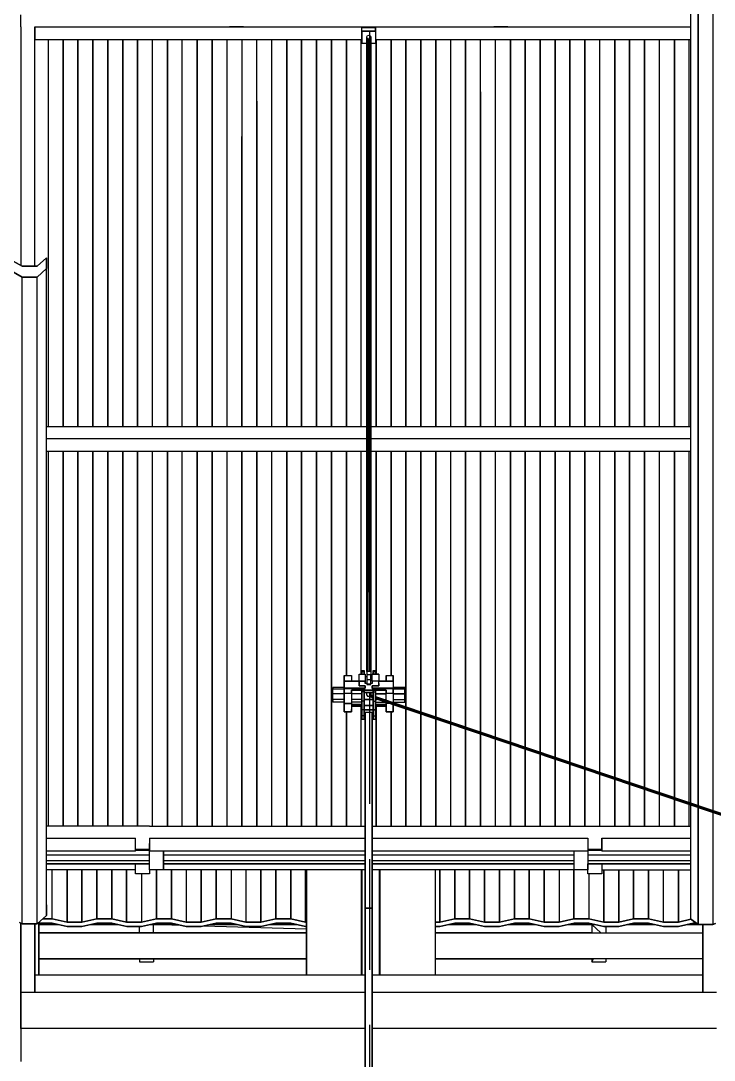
# Model space of a CAD drawing. Extents: x -43 to 90, y 6 to 81.
# Drawn here: x 21.15 to 25.14, y 19.53 to 25.5 of the extents above; entities that cross this region are included whole.
import ezdxf

# ---------------------------------------------------------------- set-up
doc = ezdxf.new("R2010")
doc.units = 0
doc.header["$LTSCALE"] = 0.1
doc.header["$MEASUREMENT"] = 0
doc.linetypes.add('HIDDEN', pattern=[9.525, 6.35, -3.175])
doc.layers.add('cobertura nova', color=4, linetype='CONTINUOUS')
doc.layers.add('hachures cobertura', color=252, linetype='CONTINUOUS')

msp = doc.modelspace()

# ---------------------------------------------------------------- linework, layer by layer
at = {"layer": 'cobertura nova'}
for p, q in [((25.0015, 26.9386), (25.0015, 21.0077)), ((21.1517, 25.467), (21.1517, 25.5366)), ((21.1517, 25.467), (21.1517, 24.0957)), ((21.2317, 25.467), (21.2317, 25.393)), ((21.2317, 24.0913), (21.2317, 25.467)), ((21.2317, 25.467), (25.0015, 25.467)), ((22.3517, 25.467), (22.3517, 25.467)), ((22.3517, 25.467), (22.4317, 25.467)), ((22.4317, 25.467), (22.3517, 25.467)), ((23.1117, 25.4627), (23.1917, 25.4627)), ((23.1117, 25.4418), (23.1117, 25.4627)), ((23.1917, 25.4627), (23.1117, 25.4627)), ((23.1917, 25.4627), (23.1917, 25.4418)), ((23.1917, 25.4627), (23.1917, 25.4627)), ((23.1917, 25.4418), (23.1917, 25.4627)), ((23.8717, 25.467), (23.8717, 25.467)), ((23.8717, 25.467), (23.9517, 25.467)), ((23.9517, 25.467), (23.8717, 25.467)), ((23.1117, 25.393), (21.2317, 25.393)), ((23.1917, 25.4418), (23.1117, 25.4418)), ((23.1117, 25.4418), (23.1117, 25.3722)), ((23.1117, 25.3722), (23.1117, 25.4418)), ((23.1117, 25.4418), (23.1917, 25.4418)), ((23.1406, 25.4103), (23.1438, 25.4171)), ((23.1406, 21.763), (23.1406, 25.4103)), ((23.1438, 21.763), (23.1406, 25.4103)), ((23.1438, 25.4171), (23.1518, 25.4199)), ((23.1438, 25.4035), (23.1516, 21.763)), ((23.1439, 21.763), (23.1438, 25.4035)), ((23.1518, 25.4199), (23.1597, 25.4171)), ((23.1518, 25.4006), (23.1596, 21.763)), ((23.1518, 25.4006), (23.1518, 21.763)), ((23.1597, 25.4171), (23.163, 25.4103)), ((23.1597, 25.4035), (23.163, 21.763)), ((23.1598, 21.763), (23.1597, 25.4035)), ((23.163, 25.4103), (23.163, 21.763)), ((23.1917, 25.4418), (23.1917, 25.3722)), ((25.0015, 25.393), (23.1917, 25.393)), ((23.1945, 23.1705), (23.1945, 25.393)), ((23.1406, 25.3722), (23.1117, 25.3722)), ((23.1917, 25.3722), (23.163, 25.3722)), ((23.7945, 25.0931), (23.7945, 23.1705)), ((22.5088, 25.0391), (22.5088, 23.1705)), ((22.4231, 23.1705), (22.4231, 24.8374)), ((21.1594, 24.0913), (21.0737, 24.1398)), ((21.0737, 24.1398), (21.1594, 24.0913)), ((21.3004, 24.1398), (21.2451, 24.0913)), ((21.2451, 24.0913), (21.3004, 24.1398)), ((21.3004, 24.1398), (21.3003, 24.0776)), ((21.3004, 20.4219), (21.3004, 24.1398)), ((21.0736, 24.0776), (21.1593, 24.0292)), ((21.1593, 24.0292), (21.0736, 24.0776)), ((21.2451, 24.0913), (21.1594, 24.0913)), ((21.1594, 24.0913), (21.1594, 24.0913)), ((21.1594, 24.0913), (21.1594, 24.0913)), ((21.1594, 24.0913), (21.2451, 24.0913)), ((21.245, 24.0292), (21.3003, 24.0776)), ((21.2451, 24.0913), (21.2451, 24.0913)), ((21.2451, 24.0913), (21.2451, 24.0913)), ((21.3002, 20.3598), (21.3003, 24.0776)), ((21.1593, 24.0292), (21.245, 24.0292)), ((21.245, 24.0292), (21.1593, 24.0292)), ((21.3004, 23.1705), (23.1406, 23.1705)), ((23.163, 23.1705), (25.0015, 23.1705)), ((21.3004, 23.1009), (23.1406, 23.1009)), ((23.163, 23.1009), (25.0015, 23.1009)), ((23.1406, 23.0269), (21.3004, 23.0269)), ((25.0015, 23.0269), (23.163, 23.0269)), ((23.1945, 21.7473), (23.1945, 23.0269)), ((23.0966, 21.7473), (23.1319, 21.7473)), ((23.0966, 21.7067), (23.0966, 21.7473)), ((23.1115, 21.7676), (23.1259, 21.7676)), ((23.1115, 21.7676), (23.1115, 21.7489)), ((23.1115, 21.7624), (23.1115, 21.7676)), ((23.1115, 21.7473), (23.1115, 21.7624)), ((23.1115, 21.7624), (23.1259, 21.7624)), ((23.1115, 21.7624), (23.1115, 21.7473)), ((23.1115, 21.7489), (23.1115, 21.7489)), ((23.1115, 21.7473), (23.1115, 21.7489)), ((23.1115, 21.7489), (23.1115, 21.7473)), ((23.1259, 21.7676), (23.1259, 21.7624)), ((23.1259, 21.7624), (23.1259, 21.7676)), ((23.1259, 21.7624), (23.1259, 21.7473)), ((23.1259, 21.7473), (23.1259, 21.7624)), ((23.1319, 21.7473), (23.1319, 21.7067)), ((23.1648, 21.763), (23.1405, 21.763)), ((23.1405, 21.763), (23.1405, 21.744)), ((23.1405, 21.744), (23.1405, 21.7138)), ((23.1648, 21.744), (23.1405, 21.744)), ((23.1648, 21.763), (23.1648, 21.744)), ((23.1648, 21.7138), (23.1648, 21.744)), ((23.1715, 21.7473), (23.2107, 21.7473)), ((23.1715, 21.7067), (23.1715, 21.7473)), ((23.2107, 21.7473), (23.1715, 21.7473)), ((23.1771, 21.7676), (23.1771, 21.7489)), ((23.1771, 21.7624), (23.1771, 21.7676)), ((23.1771, 21.7676), (23.1915, 21.7676)), ((23.1771, 21.7676), (23.1771, 21.7624)), ((23.1771, 21.7489), (23.1771, 21.7676)), ((23.1771, 21.7473), (23.1771, 21.7624)), ((23.1915, 21.7624), (23.1771, 21.7624)), ((23.1771, 21.7624), (23.1771, 21.7473)), ((23.1771, 21.7624), (23.1915, 21.7624)), ((23.1771, 21.7489), (23.1771, 21.7473)), ((23.1771, 21.7489), (23.1771, 21.7489)), ((23.1771, 21.7489), (23.1771, 21.7489)), ((23.1771, 21.7473), (23.1771, 21.7489)), ((23.1915, 21.7624), (23.1915, 21.7676)), ((23.1915, 21.7676), (23.1915, 21.7624)), ((23.1915, 21.7473), (23.1915, 21.7624)), ((23.1915, 21.7624), (23.1915, 21.7624)), ((23.1915, 21.7624), (23.1915, 21.7473)), ((23.2107, 21.7473), (23.2107, 21.7067)), ((23.0103, 21.7393), (23.0521, 21.7393)), ((23.0103, 21.7393), (23.0103, 21.696)), ((23.0103, 21.7039), (23.0103, 21.7393)), ((23.0103, 21.7063), (23.0103, 21.7393)), ((23.0103, 21.696), (23.0103, 21.7063)), ((23.0103, 21.7063), (23.0521, 21.7063)), ((23.0521, 21.7059), (23.0103, 21.7059)), ((23.0103, 21.7059), (23.0103, 21.6654)), ((23.0103, 21.6654), (23.0103, 21.7059)), ((23.0103, 21.7059), (23.0103, 21.6956)), ((23.0103, 21.691), (23.0103, 21.7039)), ((23.0103, 21.6776), (23.0103, 21.696)), ((23.0103, 21.6956), (23.0103, 21.6772)), ((23.0103, 21.691), (23.0103, 21.691)), ((23.0103, 21.6707), (23.0103, 21.691)), ((23.0103, 21.691), (23.0103, 21.691)), ((23.0521, 21.7393), (23.0521, 21.7063)), ((23.0521, 21.7063), (23.0966, 21.7063)), ((23.0966, 21.7059), (23.0521, 21.7059)), ((23.0966, 21.7201), (23.0966, 21.7333)), ((23.0966, 21.7201), (23.0966, 21.7201)), ((23.0966, 21.6796), (23.0966, 21.7201)), ((23.0966, 21.7201), (23.0966, 21.7201)), ((23.0966, 21.6928), (23.0966, 21.7067)), ((23.1319, 21.7067), (23.0966, 21.7067)), ((23.0966, 21.7067), (23.0966, 21.6928)), ((23.0966, 21.7067), (23.1319, 21.7067)), ((23.0966, 21.6796), (23.0966, 21.6928)), ((23.0966, 21.6928), (23.0966, 21.6796)), ((23.1319, 21.7333), (23.1405, 21.7333)), ((23.1319, 21.6928), (23.1319, 21.7067)), ((23.1319, 21.7067), (23.1319, 21.6928)), ((23.1405, 21.6928), (23.1319, 21.6928)), ((23.1405, 21.7138), (23.1405, 21.6901)), ((23.1648, 21.7138), (23.1405, 21.7138)), ((23.1405, 21.6901), (23.1405, 21.6867)), ((23.1648, 21.6901), (23.1405, 21.6901)), ((23.1405, 21.6867), (23.1648, 21.6867)), ((23.1648, 21.7333), (23.1715, 21.7333)), ((23.1648, 21.6901), (23.1648, 21.7138)), ((23.1715, 21.6928), (23.1648, 21.6928)), ((23.1648, 21.6867), (23.1648, 21.6901)), ((23.2107, 21.7067), (23.1715, 21.7067)), ((23.1715, 21.7067), (23.1715, 21.6928)), ((23.2107, 21.7333), (23.2107, 21.7201)), ((23.2107, 21.6928), (23.2107, 21.7067)), ((23.2107, 21.7063), (23.2513, 21.7063)), ((23.2513, 21.7059), (23.2107, 21.7059)), ((23.2107, 21.6796), (23.2107, 21.6928)), ((23.2107, 21.6928), (23.2107, 21.6796)), ((23.2513, 21.7063), (23.2513, 21.7393)), ((23.2513, 21.7393), (23.2931, 21.7393)), ((23.2513, 21.7393), (23.2513, 21.7063)), ((23.2513, 21.7063), (23.2931, 21.7063)), ((23.2931, 21.7059), (23.2513, 21.7059)), ((23.2931, 21.7063), (23.2931, 21.7393)), ((23.2931, 21.7393), (23.2931, 21.7063)), ((23.2931, 21.7063), (23.2931, 21.7393)), ((23.2931, 21.7063), (23.2931, 21.7059)), ((23.2931, 21.7059), (23.2931, 21.6654)), ((22.9449, 21.6707), (22.9449, 21.6621)), ((23.0103, 21.6707), (22.9449, 21.6707)), ((22.9449, 21.6337), (22.9449, 21.6621)), ((22.9449, 21.6621), (23.0103, 21.6621)), ((22.9449, 21.6022), (22.9449, 21.6337)), ((23.0103, 21.6337), (22.9449, 21.6337)), ((23.0103, 21.6776), (23.0103, 21.6772)), ((23.0103, 21.6776), (23.0103, 21.6776)), ((23.0103, 21.6772), (23.0103, 21.6772)), ((23.0521, 21.6657), (23.0103, 21.6657)), ((23.0103, 21.6654), (23.0103, 21.6554)), ((23.0103, 21.6654), (23.0521, 21.6654)), ((23.0103, 21.6551), (23.0103, 21.6654)), ((23.0103, 21.6554), (23.0103, 21.637)), ((23.0103, 21.6367), (23.0103, 21.6551)), ((23.0103, 21.637), (23.0521, 21.637)), ((23.0521, 21.6367), (23.0103, 21.6367)), ((23.0103, 21.6367), (23.0103, 21.5788)), ((23.0103, 21.5788), (23.0103, 21.6367)), ((23.1319, 21.6657), (23.0521, 21.6657)), ((23.0521, 21.6654), (23.1319, 21.6654)), ((23.0521, 21.6554), (23.0521, 21.6551)), ((23.0521, 21.6551), (23.0521, 21.6554)), ((23.0521, 21.6554), (23.1319, 21.6554)), ((23.0521, 21.6551), (23.0521, 21.6367)), ((23.1319, 21.6551), (23.0521, 21.6551)), ((23.0521, 21.637), (23.0521, 21.6551)), ((23.0521, 21.6367), (23.0521, 21.5788)), ((23.1115, 21.6337), (23.0521, 21.6337)), ((23.0966, 21.6796), (23.1319, 21.6796)), ((23.1319, 21.6796), (23.0966, 21.6796)), ((23.1115, 21.6461), (23.1115, 21.6551)), ((23.1115, 21.6551), (23.1115, 21.6461)), ((23.1115, 21.5918), (23.1115, 21.6461)), ((23.1259, 21.6461), (23.1115, 21.6461)), ((23.1115, 21.6461), (23.1115, 21.5918)), ((23.1115, 21.6022), (23.1115, 21.6337)), ((23.1259, 21.6461), (23.1259, 21.6551)), ((23.1259, 21.5918), (23.1259, 21.6461)), ((23.1771, 21.6412), (23.1259, 21.6412)), ((23.1259, 21.6412), (23.1259, 21.602)), ((23.1259, 21.6412), (23.1771, 21.6412)), ((23.126, 21.6551), (23.126, 21.6461)), ((23.126, 21.6461), (23.126, 21.5918)), ((23.1319, 21.6796), (23.1319, 21.6657)), ((23.1319, 21.6657), (23.1319, 21.6796)), ((23.1319, 21.6657), (23.1319, 21.6796)), ((23.1319, 21.6554), (23.1715, 21.6554)), ((23.1715, 21.6551), (23.1319, 21.6551)), ((23.1406, 21.6253), (23.1406, 21.6412)), ((23.1406, 21.6253), (23.1439, 21.6213)), ((23.163, 21.6253), (23.1598, 21.6293)), ((23.1598, 21.6293), (23.1771, 21.6235)), ((23.1598, 21.6213), (23.163, 21.6253)), ((23.1623, 21.6412), (23.1629, 21.6283)), ((23.163, 21.6412), (23.163, 21.6282)), ((23.163, 21.6253), (23.1771, 21.6206)), ((23.163, 21.6253), (23.1771, 21.6206)), ((23.1715, 21.6796), (23.1715, 21.6654)), ((23.1715, 21.6657), (23.1715, 21.6796)), ((23.1715, 21.6796), (23.2107, 21.6796)), ((23.1715, 21.6796), (23.1715, 21.6654)), ((23.1715, 21.6654), (23.1715, 21.6796)), ((23.2107, 21.6796), (23.1715, 21.6796)), ((23.2513, 21.6657), (23.1715, 21.6657)), ((23.1715, 21.6654), (23.2513, 21.6654)), ((23.1715, 21.6554), (23.2513, 21.6554)), ((23.2513, 21.6551), (23.1715, 21.6551)), ((23.1771, 21.6461), (23.1771, 21.6551)), ((23.1771, 21.6551), (23.1771, 21.6412)), ((23.1771, 21.6551), (23.1771, 21.6461)), ((23.1771, 21.5918), (23.1771, 21.6461)), ((23.1771, 21.6461), (23.1915, 21.6461)), ((23.1771, 21.6461), (23.1771, 21.5918)), ((23.1771, 21.6412), (23.1771, 21.6412)), ((23.1771, 21.6412), (23.1771, 21.6235)), ((23.1915, 21.6461), (23.1915, 21.6551)), ((23.1915, 21.6551), (23.1915, 21.6461)), ((23.1915, 21.5918), (23.1915, 21.6461)), ((23.1915, 21.6461), (23.1915, 21.5918)), ((23.1915, 21.6337), (23.2513, 21.6337)), ((23.2513, 21.6337), (23.1915, 21.6337)), ((23.1915, 21.6337), (23.1915, 21.6186)), ((23.2931, 21.6657), (23.2513, 21.6657)), ((23.2513, 21.6654), (23.2931, 21.6654)), ((23.2513, 21.6551), (23.2513, 21.6554)), ((23.2513, 21.6367), (23.2513, 21.6551)), ((23.2513, 21.6551), (23.2513, 21.637)), ((23.2513, 21.637), (23.2931, 21.637)), ((23.2931, 21.6367), (23.2513, 21.6367)), ((23.2513, 21.5984), (23.2513, 21.6367)), ((23.3585, 21.6707), (23.2931, 21.6707)), ((23.2931, 21.6654), (23.2931, 21.6551)), ((23.2931, 21.6554), (23.2931, 21.6654)), ((23.2931, 21.6621), (23.3585, 21.6621)), ((23.3585, 21.6621), (23.2931, 21.6621)), ((23.2931, 21.637), (23.2931, 21.6554)), ((23.2931, 21.6551), (23.2931, 21.6367)), ((23.2931, 21.6367), (23.2931, 21.5843)), ((23.2931, 21.6337), (23.3585, 21.6337)), ((23.3585, 21.6337), (23.2931, 21.6337)), ((23.3585, 21.6621), (23.3585, 21.6707)), ((23.3585, 21.6707), (23.3585, 21.6621)), ((23.3585, 21.6621), (23.3585, 21.6621)), ((23.3585, 21.6337), (23.3585, 21.6621)), ((23.3585, 21.6621), (23.3585, 21.6337)), ((23.3585, 21.6337), (23.3585, 21.6337)), ((23.3585, 21.6022), (23.3585, 21.6337)), ((23.3585, 21.6337), (23.3585, 21.6022)), ((22.9449, 21.586), (22.9449, 21.6022)), ((23.0103, 21.6022), (22.9449, 21.6022)), ((22.9449, 21.5946), (22.9449, 21.586)), ((23.0103, 21.586), (22.9449, 21.586)), ((23.0103, 21.586), (23.0103, 21.5733)), ((23.0103, 21.5305), (23.0103, 21.586)), ((23.0521, 21.5788), (23.0103, 21.5788)), ((23.0103, 21.5788), (23.0103, 21.5434)), ((23.0103, 21.5788), (23.0521, 21.5788)), ((23.0103, 21.5788), (23.0103, 21.5788)), ((23.0103, 21.5434), (23.0103, 21.5788)), ((23.0103, 21.5733), (23.0103, 21.5629)), ((23.1115, 21.6022), (23.0521, 21.6022)), ((23.1115, 21.586), (23.0521, 21.586)), ((23.0521, 21.5788), (23.0521, 21.5434)), ((23.1115, 21.5733), (23.0521, 21.5733)), ((23.0521, 21.5733), (23.1115, 21.5733)), ((23.1115, 21.586), (23.1115, 21.6022)), ((23.1259, 21.5918), (23.1115, 21.5918)), ((23.1115, 21.5918), (23.1115, 21.5425)), ((23.1115, 21.5425), (23.1115, 21.5918)), ((23.1115, 21.5593), (23.1115, 21.586)), ((23.1115, 21.586), (23.1115, 21.5593)), ((23.1771, 21.602), (23.1259, 21.602)), ((23.1259, 21.602), (23.1771, 21.602)), ((23.1259, 21.5425), (23.1259, 21.5918)), ((23.1259, 21.5663), (23.1771, 21.5663)), ((23.1771, 21.5663), (23.1259, 21.5663)), ((23.126, 21.5918), (23.126, 21.5425)), ((23.1771, 21.6101), (23.1439, 21.6213)), ((23.1439, 21.6213), (23.1518, 21.6196)), ((23.1771, 21.6101), (23.1439, 21.6213)), ((23.1518, 21.6196), (23.1598, 21.6213)), ((23.1518, 21.6196), (23.1771, 21.6112)), ((23.1518, 21.6196), (23.1771, 21.6111)), ((23.1598, 21.6213), (23.1771, 21.6155)), ((23.1771, 21.6155), (23.1598, 21.6213)), ((23.1771, 21.6101), (23.1771, 21.602)), ((23.1771, 21.602), (23.1771, 21.602)), ((23.1771, 21.602), (23.1771, 21.5663)), ((23.1771, 21.5425), (23.1771, 21.5918)), ((23.1771, 21.5918), (23.1915, 21.5918)), ((23.1771, 21.5918), (23.1771, 21.5425)), ((23.1771, 21.5663), (23.1771, 21.5663)), ((23.1771, 21.5663), (23.1771, 21.5413)), ((23.1915, 21.6186), (26.6774, 20.442)), ((23.1915, 21.6157), (26.6773, 20.442)), ((23.1915, 21.6157), (26.6206, 20.4591)), ((23.1915, 21.6106), (26.6204, 20.459)), ((26.6163, 20.4561), (23.1915, 21.6106)), ((23.1915, 21.6063), (26.6162, 20.4561)), ((23.1915, 21.6063), (26.6128, 20.4533)), ((26.6128, 20.4533), (23.1915, 21.6053)), ((23.1915, 21.6052), (23.1915, 21.6022)), ((26.6119, 20.4523), (23.1915, 21.6052)), ((23.1915, 21.6022), (23.2005, 21.6022)), ((23.1915, 21.5425), (23.1915, 21.5918)), ((23.1915, 21.5918), (23.1915, 21.5425)), ((23.1915, 21.586), (23.2487, 21.586)), ((23.2513, 21.5733), (23.1915, 21.5733)), ((23.1915, 21.5733), (23.2513, 21.5733)), ((23.2401, 21.6022), (23.2513, 21.6022)), ((23.2513, 21.5851), (23.2513, 21.5733)), ((23.2513, 21.5434), (23.2513, 21.5851)), ((23.2513, 21.5788), (23.2513, 21.5851)), ((23.2701, 21.5788), (23.2513, 21.5788)), ((23.2513, 21.5434), (23.2513, 21.5788)), ((23.2513, 21.5788), (23.2513, 21.5434)), ((23.2931, 21.6022), (23.3585, 21.6022)), ((23.2931, 21.586), (23.3585, 21.586)), ((23.2931, 21.571), (23.2931, 21.5434)), ((23.2931, 21.5305), (23.2931, 21.571)), ((23.2931, 21.571), (23.2931, 21.5622)), ((23.2931, 21.5622), (23.2931, 21.571)), ((23.2931, 21.5434), (23.2931, 21.571)), ((23.3585, 21.586), (23.3585, 21.6022)), ((23.0103, 21.5629), (23.0103, 21.5629)), ((23.0103, 21.5622), (23.0103, 21.5629)), ((23.0103, 21.5622), (23.0103, 21.5622)), ((23.0103, 21.5434), (23.0103, 21.5305)), ((23.0103, 21.5305), (23.0103, 21.5434)), ((23.0103, 21.5305), (23.0521, 21.5305)), ((23.0521, 21.5305), (23.0103, 21.5305)), ((23.0231, 21.5305), (23.0231, 20.874)), ((23.0521, 21.5629), (23.1115, 21.5629)), ((23.1115, 21.5622), (23.0521, 21.5622)), ((23.0521, 21.5434), (23.0521, 21.5305)), ((23.0521, 21.5305), (23.0521, 21.5434)), ((23.1115, 21.5593), (23.1115, 21.5593)), ((23.1115, 21.5173), (23.1115, 21.5593)), ((23.1115, 21.5593), (23.1115, 21.5173)), ((23.1259, 21.5425), (23.1115, 21.5425)), ((23.1115, 21.5425), (23.1115, 21.5077)), ((23.1115, 21.5077), (23.1115, 21.5425)), ((23.1115, 21.5173), (23.1115, 21.5173)), ((23.1115, 21.4943), (23.1115, 21.5173)), ((23.1115, 21.5173), (23.1115, 21.4943)), ((23.1259, 21.5077), (23.1115, 21.5077)), ((23.1115, 21.5077), (23.1115, 21.4891)), ((23.1115, 21.4891), (23.1115, 21.5077)), ((23.1259, 21.5077), (23.1259, 21.5425)), ((23.1259, 21.5413), (23.1771, 21.5413)), ((23.1771, 21.5413), (23.1259, 21.5413)), ((23.1259, 21.5278), (23.1771, 21.5278)), ((23.1259, 21.4891), (23.1259, 21.5077)), ((23.126, 21.5425), (23.126, 21.5077)), ((23.126, 21.5173), (23.126, 21.5278)), ((23.126, 21.4943), (23.126, 21.5173)), ((23.126, 21.5077), (23.126, 21.4891)), ((23.1319, 21.5278), (23.1319, 20.4022)), ((23.1319, 20.4444), (23.1319, 21.5278)), ((23.1319, 20.4022), (23.1319, 21.5278)), ((23.1319, 21.5278), (23.1319, 20.4444)), ((23.1714, 21.5278), (23.1714, 20.4022)), ((23.1714, 20.4022), (23.1715, 21.5278)), ((23.1771, 21.5077), (23.1771, 21.5425)), ((23.1771, 21.5425), (23.1915, 21.5425)), ((23.1915, 21.5425), (23.1771, 21.5425)), ((23.1771, 21.5425), (23.1771, 21.5077)), ((23.1771, 21.5413), (23.1771, 21.5413)), ((23.1771, 21.5413), (23.1771, 21.5278)), ((23.1771, 21.5278), (23.1771, 21.5173)), ((23.1771, 21.5173), (23.1771, 21.5278)), ((23.1771, 21.5173), (23.1771, 21.4943)), ((23.1771, 21.5173), (23.1771, 21.5173)), ((23.1771, 21.4943), (23.1771, 21.5173)), ((23.1771, 21.5173), (23.1771, 21.5173)), ((23.1771, 21.4891), (23.1771, 21.5077)), ((23.1771, 21.5077), (23.1915, 21.5077)), ((23.1771, 21.5077), (23.1771, 21.4891)), ((23.1915, 21.5629), (23.2513, 21.5629)), ((23.2513, 21.5622), (23.1915, 21.5622)), ((23.1915, 21.5425), (23.1915, 21.5425)), ((23.1915, 21.5077), (23.1915, 21.5425)), ((23.1915, 21.5425), (23.1915, 21.5077)), ((23.1915, 21.4891), (23.1915, 21.5077)), ((23.1915, 21.5077), (23.1915, 21.4891)), ((23.1945, 20.874), (23.1945, 21.5622)), ((23.2513, 21.5629), (23.2513, 21.5629)), ((23.2513, 21.5622), (23.2513, 21.5622)), ((23.2513, 21.5305), (23.2513, 21.5434)), ((23.2513, 21.5434), (23.2513, 21.5305)), ((23.2931, 21.5305), (23.2513, 21.5305)), ((23.2513, 21.5305), (23.2931, 21.5305)), ((23.2931, 21.5434), (23.2931, 21.5305)), ((23.2931, 21.5305), (23.2931, 21.5434)), ((23.1115, 21.4943), (23.1115, 21.4891)), ((23.1115, 21.4891), (23.1259, 21.4891)), ((23.126, 21.4891), (23.126, 21.4943)), ((23.1771, 21.4943), (23.1771, 21.4891)), ((23.1771, 21.4943), (23.1771, 21.4943)), ((23.1771, 21.4891), (23.1771, 21.4943)), ((23.1771, 21.4943), (23.1771, 21.4943)), ((23.1771, 21.4891), (23.1915, 21.4891)), ((23.1915, 21.4943), (23.1915, 21.4891)), ((25.0015, 20.9951), (25.0015, 20.3402)), ((25.0449, 20.9805), (25.0449, 20.3087)), ((21.3945, 20.9258), (21.3945, 20.9258)), ((21.3945, 20.9258), (21.3945, 20.9258)), ((21.8117, 20.874), (21.3004, 20.874)), ((21.8917, 20.874), (21.8117, 20.874)), ((21.8917, 20.874), (23.1319, 20.874)), ((23.1714, 20.874), (24.4117, 20.874)), ((24.4117, 20.874), (24.4917, 20.874)), ((24.4917, 20.874), (25.0015, 20.874)), ((21.3004, 20.8044), (21.8117, 20.8044)), ((21.8117, 20.7304), (21.8117, 20.8044)), ((21.8917, 20.8044), (23.1319, 20.8044)), ((21.8917, 20.8044), (21.8917, 20.7304)), ((21.8917, 20.8044), (21.8917, 20.7728)), ((23.1714, 20.8044), (24.4117, 20.8044)), ((24.4117, 20.8044), (24.4117, 20.7304)), ((24.4917, 20.8044), (25.0015, 20.8044)), ((24.4917, 20.8044), (24.4917, 20.7304)), ((24.4917, 20.7389), (24.4917, 20.8044)), ((21.8117, 20.7304), (21.3004, 20.7304)), ((21.8117, 20.7389), (21.8916, 20.7389)), ((21.8916, 20.7389), (21.8117, 20.7389)), ((21.8117, 20.7349), (21.8916, 20.7349)), ((21.8916, 20.7349), (21.8117, 20.7349)), ((21.8916, 20.7728), (21.8916, 20.7728)), ((21.8916, 20.6228), (21.8916, 20.7728)), ((23.1319, 20.7304), (21.8917, 20.7304)), ((21.9716, 20.7304), (21.9716, 20.6228)), ((21.9716, 20.6228), (21.9716, 20.7304)), ((24.4117, 20.7304), (23.1714, 20.7304)), ((24.3316, 20.7304), (24.3316, 20.6228)), ((24.4116, 20.7304), (24.4116, 20.6228)), ((24.4117, 20.7389), (24.4917, 20.7389)), ((24.4917, 20.7389), (24.4117, 20.7389)), ((24.4117, 20.7349), (24.4917, 20.7349)), ((24.4917, 20.7349), (24.4117, 20.7349)), ((24.4917, 20.7728), (24.4917, 20.7728)), ((25.0015, 20.7304), (24.4917, 20.7304)), ((21.3004, 20.7092), (21.8916, 20.7092)), ((21.3004, 20.6767), (21.8916, 20.6767)), ((21.9716, 20.7092), (23.1319, 20.7092)), ((21.9716, 20.6767), (23.1319, 20.6767)), ((23.1714, 20.7092), (24.3316, 20.7092)), ((23.1714, 20.6767), (24.3316, 20.6767)), ((24.4116, 20.7092), (25.0015, 20.7092)), ((24.4116, 20.6767), (25.0015, 20.6767)), ((21.3004, 20.6566), (21.8916, 20.6566)), ((21.8916, 20.6566), (21.3004, 20.6566)), ((21.8117, 20.6228), (21.3004, 20.6228)), ((21.8117, 20.5999), (21.8117, 20.6566)), ((21.9716, 20.6228), (21.8916, 20.6228)), ((21.8916, 20.6228), (21.8916, 20.6228)), ((21.8917, 20.6228), (21.8917, 20.5999)), ((21.9716, 20.6566), (23.1319, 20.6566)), ((23.1319, 20.6566), (21.9716, 20.6566)), ((23.1319, 20.6228), (21.9716, 20.6228)), ((22.7889, 20.6228), (22.7889, 20.3215)), ((22.7932, 20.0168), (22.7932, 20.6228)), ((22.7932, 20.6228), (22.7932, 20.0168)), ((22.7932, 20.0168), (22.7932, 20.6228)), ((23.1112, 20.6228), (23.1112, 20.0168)), ((23.1112, 20.0168), (23.1112, 20.6228)), ((23.1131, 20.0168), (23.1131, 20.6228)), ((23.1131, 20.6228), (23.1131, 20.0168)), ((23.1131, 20.6228), (23.1131, 20.0168)), ((23.1131, 20.6228), (23.1131, 20.0168)), ((23.1714, 20.6566), (24.3316, 20.6566)), ((24.3316, 20.6566), (23.1714, 20.6566)), ((24.3316, 20.6228), (23.1714, 20.6228)), ((23.2131, 20.0168), (23.2131, 20.6228)), ((23.2131, 20.6228), (23.2131, 20.0168)), ((23.215, 20.6228), (23.215, 20.0168)), ((23.215, 20.0168), (23.215, 20.6228)), ((23.215, 20.0168), (23.215, 20.6228)), ((23.5331, 20.6228), (23.5331, 20.0168)), ((23.5603, 20.6228), (23.5603, 20.3215)), ((24.3316, 20.6566), (24.3316, 20.6228)), ((24.4116, 20.6228), (24.3316, 20.6228)), ((24.4116, 20.6566), (24.4116, 20.6228)), ((24.4116, 20.6566), (25.0015, 20.6566)), ((25.0015, 20.6566), (24.4116, 20.6566)), ((24.4116, 20.6228), (24.4117, 20.6228)), ((24.4117, 20.5999), (24.4117, 20.6566)), ((24.4917, 20.6566), (24.4917, 20.5999)), ((24.4917, 20.6228), (25.0015, 20.6228)), ((21.8917, 20.5999), (21.8117, 20.5999)), ((24.4917, 20.5999), (24.4117, 20.5999)), ((23.1319, 20.419), (23.1319, 20.4444)), ((23.1319, 20.4444), (23.1319, 20.419)), ((21.3004, 20.4219), (21.3002, 20.3598)), ((23.1319, 19.9195), (23.1319, 20.419)), ((23.1319, 20.419), (23.1319, 20.3768)), ((23.1319, 20.4022), (23.1714, 20.4022)), ((23.1714, 20.4022), (23.1319, 20.4022)), ((23.1319, 20.4022), (23.1319, 18.5206)), ((23.1319, 18.5206), (23.1319, 20.4022)), ((23.1319, 20.3768), (23.1319, 19.8187)), ((23.1319, 20.3768), (23.1319, 20.3768)), ((23.1319, 18.5628), (23.1319, 20.3768)), ((23.1319, 20.3768), (23.1319, 20.2311)), ((23.1714, 20.4022), (23.1714, 18.5206)), ((23.1714, 20.4022), (23.1714, 20.4022)), ((23.1714, 18.5206), (23.1714, 20.4022)), ((21.1451, 20.3193), (21.1592, 20.3113)), ((21.1592, 20.3113), (21.1451, 20.3193)), ((21.1516, 19.7648), (21.1516, 20.3156)), ((21.1516, 19.7648), (21.1516, 20.3156)), ((21.1516, 20.3156), (21.1516, 19.7648)), ((21.1592, 20.3113), (21.2449, 20.3113)), ((21.2449, 20.3113), (21.1592, 20.3113)), ((21.2316, 19.9195), (21.2316, 20.3113)), ((21.2316, 20.3113), (21.2316, 19.9195)), ((21.2316, 19.9195), (21.2316, 20.3113)), ((21.2449, 20.3113), (21.3002, 20.3598)), ((21.3002, 20.3598), (21.2449, 20.3113)), ((21.2546, 20.0168), (21.2546, 20.3198)), ((21.2546, 20.2607), (21.2546, 20.3198)), ((21.2546, 20.3198), (21.2546, 20.0168)), ((21.3319, 20.3159), (21.2546, 20.3159)), ((21.2546, 20.316), (21.3319, 20.316)), ((21.279, 20.3411), (21.3318, 20.3411)), ((21.3318, 20.3411), (21.279, 20.3411)), ((21.3318, 20.3411), (21.4175, 20.3215)), ((21.4175, 20.3215), (21.3318, 20.3411)), ((21.4176, 20.2963), (21.3319, 20.3159)), ((21.3319, 20.316), (21.3319, 20.3159)), ((21.3319, 20.316), (21.4176, 20.2963)), ((21.4175, 20.3215), (21.4175, 20.3215)), ((21.4175, 20.3215), (21.5032, 20.3215)), ((21.5032, 20.3215), (21.4175, 20.3215)), ((21.5032, 20.3215), (21.5889, 20.3411)), ((21.5889, 20.3411), (21.5032, 20.3215)), ((21.5032, 20.3215), (21.5032, 20.3215)), ((21.5033, 20.2963), (21.589, 20.316)), ((21.589, 20.3159), (21.5033, 20.2963)), ((21.5889, 20.3411), (21.5889, 20.3411)), ((21.5889, 20.3411), (21.6746, 20.3411)), ((21.6746, 20.3411), (21.5889, 20.3411)), ((21.589, 20.3159), (21.589, 20.316)), ((21.589, 20.316), (21.6747, 20.316)), ((21.6747, 20.3159), (21.589, 20.3159)), ((21.6746, 20.3411), (21.6746, 20.3411)), ((21.6746, 20.3411), (21.7603, 20.3215)), ((21.7603, 20.3215), (21.6746, 20.3411)), ((21.6747, 20.3159), (21.6747, 20.316)), ((21.6747, 20.316), (21.7605, 20.2963)), ((21.7605, 20.2963), (21.6747, 20.3159)), ((21.7603, 20.3215), (21.7603, 20.3215)), ((21.7603, 20.3215), (21.8461, 20.3215)), ((21.8461, 20.3215), (21.7603, 20.3215)), ((21.8461, 20.3215), (21.9318, 20.3411)), ((21.9318, 20.3411), (21.8461, 20.3215)), ((21.8462, 20.2963), (21.9319, 20.316)), ((21.9319, 20.3159), (21.8462, 20.2963)), ((21.9146, 20.308), (21.9146, 20.312)), ((21.9146, 20.308), (22.0405, 20.3107)), ((21.9318, 20.3411), (21.9318, 20.3411)), ((21.9318, 20.3411), (22.0175, 20.3411)), ((22.0175, 20.3411), (21.9318, 20.3411)), ((21.9319, 20.3159), (21.9319, 20.316)), ((21.9319, 20.316), (22.0176, 20.316)), ((22.0176, 20.3159), (21.9319, 20.3159)), ((22.0175, 20.3411), (22.0175, 20.3411)), ((22.0175, 20.3411), (22.1032, 20.3215)), ((22.1032, 20.3215), (22.0175, 20.3411)), ((22.0176, 20.316), (22.0176, 20.3159)), ((22.0176, 20.316), (22.1033, 20.2963)), ((22.1033, 20.2963), (22.0176, 20.3159)), ((22.1032, 20.3215), (22.1889, 20.3215)), ((22.1889, 20.3215), (22.1032, 20.3215)), ((22.1889, 20.3215), (22.2746, 20.3411)), ((22.2746, 20.3411), (22.1889, 20.3215)), ((22.1889, 20.3215), (22.1889, 20.3215)), ((22.189, 20.2963), (22.2747, 20.316)), ((22.2747, 20.3159), (22.189, 20.2963)), ((22.2736, 20.3157), (22.2854, 20.3159)), ((22.2746, 20.3411), (22.2746, 20.3411)), ((22.2746, 20.3411), (22.3603, 20.3411)), ((22.3603, 20.3411), (22.2746, 20.3411)), ((22.2747, 20.316), (22.2747, 20.3159)), ((22.2747, 20.316), (22.3605, 20.316)), ((22.3605, 20.3159), (22.2747, 20.3159)), ((22.3603, 20.3411), (22.4461, 20.3215)), ((22.4461, 20.3215), (22.3603, 20.3411)), ((22.3605, 20.3159), (22.3605, 20.316)), ((22.3605, 20.316), (22.4462, 20.2963)), ((22.4462, 20.2963), (22.3605, 20.3159)), ((22.4461, 20.3215), (22.5318, 20.3215)), ((22.5318, 20.3215), (22.4461, 20.3215)), ((22.5318, 20.3215), (22.6175, 20.3411)), ((22.6175, 20.3411), (22.5318, 20.3215)), ((22.5318, 20.3215), (22.5318, 20.3215)), ((22.5319, 20.2963), (22.6176, 20.316)), ((22.6176, 20.3159), (22.5319, 20.2963)), ((22.6175, 20.3411), (22.6175, 20.3411)), ((22.6175, 20.3411), (22.7032, 20.3411)), ((22.7032, 20.3411), (22.6175, 20.3411)), ((22.6176, 20.316), (22.6176, 20.3159)), ((22.6176, 20.316), (22.7033, 20.316)), ((22.7033, 20.3159), (22.6176, 20.3159)), ((22.7032, 20.3411), (22.7032, 20.3411)), ((22.7032, 20.3411), (22.7889, 20.3215)), ((22.7889, 20.3215), (22.7032, 20.3411)), ((22.7033, 20.316), (22.7033, 20.3159)), ((22.7033, 20.316), (22.789, 20.2963)), ((22.789, 20.2963), (22.7033, 20.3159)), ((22.7889, 20.3215), (22.7889, 20.3215)), ((22.7889, 20.3215), (22.7932, 20.3215)), ((22.7932, 20.3215), (22.7889, 20.3215)), ((23.1112, 20.3262), (23.1131, 20.3258)), ((23.1131, 20.3258), (23.1112, 20.3262)), ((23.2131, 20.3215), (23.215, 20.3215)), ((23.215, 20.3215), (23.2131, 20.3215)), ((23.5331, 20.3215), (23.5603, 20.3215)), ((23.5603, 20.3215), (23.5331, 20.3215)), ((23.6461, 20.3412), (23.5603, 20.3215)), ((23.5603, 20.3215), (23.6461, 20.3411)), ((23.5603, 20.3215), (23.5603, 20.3215)), ((23.5605, 20.2963), (23.6462, 20.316)), ((23.6462, 20.3159), (23.5605, 20.2963)), ((23.6461, 20.3411), (23.6461, 20.3412)), ((23.7318, 20.3412), (23.6461, 20.3412)), ((23.6461, 20.3411), (23.7318, 20.3411)), ((23.6462, 20.316), (23.6462, 20.3159)), ((23.6462, 20.316), (23.7319, 20.316)), ((23.7319, 20.3159), (23.6462, 20.3159)), ((23.7318, 20.3412), (23.7318, 20.3411)), ((23.8175, 20.3215), (23.7318, 20.3412)), ((23.7318, 20.3411), (23.8175, 20.3215)), ((23.7319, 20.3159), (23.7319, 20.316)), ((23.7319, 20.316), (23.8176, 20.2963)), ((23.8176, 20.2963), (23.7319, 20.3159)), ((23.8175, 20.3215), (23.8175, 20.3215)), ((23.8175, 20.3215), (23.9032, 20.3215)), ((23.9032, 20.3215), (23.8175, 20.3215)), ((23.9889, 20.3412), (23.9032, 20.3215)), ((23.9032, 20.3215), (23.9889, 20.3411)), ((23.9032, 20.3215), (23.9032, 20.3215)), ((23.9033, 20.2963), (23.989, 20.316)), ((23.989, 20.3159), (23.9033, 20.2963)), ((23.9889, 20.3411), (23.9889, 20.3412)), ((24.0746, 20.3412), (23.9889, 20.3412)), ((23.9889, 20.3411), (24.0746, 20.3411)), ((23.989, 20.3159), (23.989, 20.316)), ((23.989, 20.316), (24.0747, 20.316)), ((24.0747, 20.3159), (23.989, 20.3159)), ((24.0746, 20.3412), (24.0746, 20.3411)), ((24.1603, 20.3215), (24.0746, 20.3412)), ((24.0746, 20.3411), (24.1603, 20.3215)), ((24.0747, 20.3159), (24.0747, 20.316)), ((24.0747, 20.316), (24.1605, 20.2963)), ((24.1605, 20.2963), (24.0747, 20.3159)), ((24.1603, 20.3215), (24.1603, 20.3215)), ((24.1603, 20.3215), (24.2461, 20.3215)), ((24.2461, 20.3215), (24.1603, 20.3215)), ((24.3318, 20.3412), (24.2461, 20.3215)), ((24.2461, 20.3215), (24.3318, 20.3411)), ((24.2462, 20.2963), (24.3319, 20.316)), ((24.3319, 20.3159), (24.2462, 20.2963)), ((24.3318, 20.3412), (24.3318, 20.3411)), ((24.4175, 20.3412), (24.3318, 20.3412)), ((24.3318, 20.3411), (24.4175, 20.3411)), ((24.3319, 20.3159), (24.3319, 20.316)), ((24.3319, 20.316), (24.4176, 20.316)), ((24.4176, 20.3159), (24.3319, 20.3159)), ((24.5032, 20.3215), (24.4175, 20.3412)), ((24.4175, 20.3411), (24.5032, 20.3215)), ((24.4176, 20.3159), (24.4176, 20.316)), ((24.4176, 20.316), (24.5033, 20.2963)), ((24.5033, 20.2963), (24.4176, 20.3159)), ((24.4346, 20.312), (24.4346, 20.308)), ((24.5032, 20.3215), (24.5032, 20.3215)), ((24.5032, 20.3215), (24.5889, 20.3215)), ((24.5889, 20.3215), (24.5032, 20.3215)), ((24.6746, 20.3412), (24.5889, 20.3215)), ((24.5889, 20.3215), (24.6746, 20.3411)), ((24.5889, 20.3215), (24.5889, 20.3215)), ((24.589, 20.2963), (24.6747, 20.316)), ((24.6747, 20.3159), (24.589, 20.2963)), ((24.6746, 20.3411), (24.6746, 20.3412)), ((24.7603, 20.3412), (24.6746, 20.3412)), ((24.6746, 20.3411), (24.7603, 20.3411)), ((24.6747, 20.316), (24.6747, 20.3159)), ((24.6747, 20.316), (24.7605, 20.316)), ((24.7605, 20.3159), (24.6747, 20.3159)), ((24.7603, 20.3412), (24.7603, 20.3411)), ((24.8461, 20.3215), (24.7603, 20.3412)), ((24.7603, 20.3411), (24.8461, 20.3215)), ((24.7605, 20.3159), (24.7605, 20.316)), ((24.7605, 20.316), (24.8462, 20.2964)), ((24.8462, 20.2963), (24.7605, 20.3159)), ((24.8461, 20.3215), (24.9318, 20.3215)), ((24.9318, 20.3215), (24.8461, 20.3215)), ((25.0043, 20.3381), (24.9318, 20.3215)), ((24.9318, 20.3215), (25.0043, 20.3381)), ((24.9319, 20.2964), (25.0176, 20.316)), ((25.0176, 20.3159), (24.9319, 20.2963)), ((25.0015, 20.3402), (25.0449, 20.3087)), ((25.0449, 20.3087), (25.0015, 20.3402)), ((25.0015, 20.3402), (25.0015, 20.3402)), ((25.0176, 20.316), (25.0348, 20.316)), ((25.0176, 20.316), (25.0176, 20.3159)), ((25.0176, 20.3159), (25.0176, 20.316)), ((25.0349, 20.3159), (25.0176, 20.3159)), ((25.0449, 20.3492), (25.0449, 20.3492)), ((25.0449, 20.3492), (25.0449, 20.3492)), ((25.1306, 20.3087), (25.1451, 20.314)), ((25.1451, 20.314), (25.1306, 20.3087)), ((21.2546, 20.308), (21.3665, 20.308)), ((21.2546, 20.2607), (21.9146, 20.2607)), ((21.2546, 20.1107), (21.2546, 20.2607)), ((21.9146, 20.2607), (21.2546, 20.2607)), ((21.2546, 20.2607), (21.2546, 20.1107)), ((21.5033, 20.2963), (21.4176, 20.2963)), ((21.4176, 20.2963), (21.4176, 20.2963)), ((21.4176, 20.2963), (21.5033, 20.2963)), ((21.5033, 20.2963), (21.5033, 20.2963)), ((21.5544, 20.308), (21.7094, 20.308)), ((21.8462, 20.2963), (21.7605, 20.2963)), ((21.7605, 20.2963), (21.7605, 20.2963)), ((21.7605, 20.2963), (21.8462, 20.2963)), ((21.8346, 20.2607), (21.8346, 20.2963)), ((21.8462, 20.2963), (21.8462, 20.2963)), ((21.8972, 20.308), (21.9146, 20.308)), ((21.9146, 20.308), (22.0523, 20.308)), ((22.0727, 20.3033), (21.9146, 20.308)), ((21.9146, 20.2607), (21.9146, 20.308)), ((21.9146, 20.2607), (21.9946, 20.2607)), ((21.9946, 20.2607), (21.9146, 20.2607)), ((21.9946, 20.2607), (22.7932, 20.2607)), ((22.7932, 20.2607), (21.9946, 20.2607)), ((22.189, 20.2963), (22.1033, 20.2963)), ((22.1033, 20.2963), (22.1033, 20.2963)), ((22.1033, 20.2963), (22.189, 20.2963)), ((22.189, 20.2963), (22.189, 20.2963)), ((22.7932, 20.282), (22.2028, 20.2995)), ((22.2401, 20.308), (22.3951, 20.308)), ((22.5319, 20.2963), (22.4462, 20.2963)), ((22.4462, 20.2963), (22.4462, 20.2963)), ((22.4462, 20.2963), (22.5319, 20.2963)), ((22.5319, 20.2963), (22.5319, 20.2963)), ((22.583, 20.308), (22.738, 20.308)), ((22.7932, 20.2963), (22.789, 20.2963)), ((22.789, 20.2963), (22.789, 20.2963)), ((22.789, 20.2963), (22.7932, 20.2963)), ((23.1112, 20.3011), (23.1131, 20.3006)), ((23.1131, 20.3006), (23.1112, 20.301)), ((23.1131, 20.2725), (23.1112, 20.2726)), ((23.1112, 20.2607), (23.1131, 20.2607)), ((23.1131, 20.2607), (23.1112, 20.2607)), ((23.215, 20.2963), (23.2131, 20.2963)), ((23.2131, 20.2963), (23.215, 20.2963)), ((23.215, 20.2695), (23.2131, 20.2695)), ((23.2131, 20.2607), (23.215, 20.2607)), ((23.215, 20.2607), (23.2131, 20.2607)), ((23.5605, 20.2963), (23.5331, 20.2963)), ((23.5331, 20.2963), (23.5605, 20.2963)), ((23.5331, 20.2607), (24.3546, 20.2607)), ((24.3546, 20.2607), (23.5331, 20.2607)), ((23.5605, 20.2963), (23.5605, 20.2963)), ((23.6115, 20.308), (23.7665, 20.308)), ((23.9033, 20.2963), (23.8176, 20.2963)), ((23.8176, 20.2963), (23.8176, 20.2963)), ((23.8176, 20.2963), (23.9033, 20.2963)), ((23.9033, 20.2963), (23.9033, 20.2963)), ((23.9544, 20.308), (24.1094, 20.308)), ((24.2462, 20.2963), (24.1605, 20.2963)), ((24.1605, 20.2963), (24.1605, 20.2963)), ((24.1605, 20.2963), (24.2462, 20.2963)), ((24.2462, 20.2963), (24.2462, 20.2963)), ((24.2972, 20.308), (24.4346, 20.308)), ((24.3546, 20.2607), (24.4346, 20.2607)), ((24.4346, 20.2607), (24.3546, 20.2607)), ((24.4346, 20.308), (24.4523, 20.308)), ((24.4346, 20.308), (24.4853, 20.2607)), ((24.4346, 20.308), (24.4346, 20.2607)), ((24.4346, 20.2607), (25.0716, 20.2607)), ((24.589, 20.2963), (24.5033, 20.2963)), ((24.5033, 20.2963), (24.5033, 20.2963)), ((24.5033, 20.2963), (24.589, 20.2963)), ((24.5146, 20.2963), (24.5146, 20.2607)), ((24.589, 20.2963), (24.589, 20.2963)), ((24.6401, 20.308), (24.7951, 20.308)), ((24.8462, 20.2964), (24.8462, 20.2963)), ((24.8462, 20.2964), (24.9319, 20.2964)), ((24.9319, 20.2963), (24.8462, 20.2963)), ((24.9319, 20.2964), (24.9319, 20.2963)), ((24.9319, 20.2963), (24.9319, 20.2964)), ((24.983, 20.308), (25.0716, 20.308)), ((25.0449, 20.3087), (25.1306, 20.3087)), ((25.1306, 20.3087), (25.0449, 20.3087)), ((25.0716, 20.3087), (25.0716, 19.9195)), ((25.0716, 19.9195), (25.0716, 20.3087)), ((25.0716, 19.9195), (25.0716, 20.3087)), ((25.0716, 20.3087), (25.0716, 19.9195)), ((21.9146, 20.1107), (21.2546, 20.1107)), ((21.2546, 20.1107), (21.9146, 20.1107)), ((21.2546, 20.0168), (21.2546, 20.1107)), ((21.8346, 20.1107), (21.8346, 20.0934)), ((21.8346, 20.0934), (21.9146, 20.0934)), ((21.9946, 20.1107), (21.9146, 20.1107)), ((21.9146, 20.1107), (21.9946, 20.1107)), ((21.9146, 20.1107), (21.9146, 20.0934)), ((22.7932, 20.1107), (21.9946, 20.1107)), ((21.9946, 20.1107), (22.7932, 20.1107)), ((23.1131, 20.1107), (23.1112, 20.1107)), ((23.1112, 20.1107), (23.1131, 20.1107)), ((23.215, 20.1107), (23.2131, 20.1107)), ((23.2131, 20.1107), (23.215, 20.1107)), ((24.3546, 20.1107), (23.5331, 20.1107)), ((23.5331, 20.1107), (24.3546, 20.1107)), ((24.4346, 20.1107), (24.3546, 20.1107)), ((24.3546, 20.1107), (24.4346, 20.1107)), ((25.0716, 20.1107), (24.4346, 20.1107)), ((24.4346, 20.1107), (24.4346, 20.0934)), ((24.4346, 20.0934), (24.4445, 20.1107)), ((24.4346, 20.0934), (24.5146, 20.0934)), ((24.5146, 20.1107), (24.5146, 20.0934)), ((21.1516, 20.0168), (21.1516, 20.0168)), ((23.1319, 20.0168), (21.2316, 20.0168)), ((25.0716, 20.0168), (23.1714, 20.0168)), ((21.1516, 19.7105), (21.1516, 19.9195)), ((21.1516, 19.9195), (23.1319, 19.9195)), ((23.1714, 19.9195), (25.1517, 19.9195)), ((21.1516, 19.7648), (21.1516, 19.7648)), ((21.1516, 19.7648), (21.1516, 19.7648)), ((21.1516, 19.7648), (21.1516, 19.7648)), ((21.1516, 19.7648), (21.1516, 19.7648)), ((21.1516, 19.7648), (21.1516, 19.7648)), ((21.1516, 19.7648), (21.1516, 19.5216)), ((23.1319, 19.7105), (21.1516, 19.7105)), ((21.1516, 19.7105), (21.1516, 19.5216)), ((25.1516, 19.7105), (23.1714, 19.7105))]:
    msp.add_line(p, q, dxfattribs=at)
at = {"layer": 'hachures cobertura', "linetype": 'HIDDEN'}
msp.add_line((23.1565, 34.0184), (23.1565, 6.3811), dxfattribs=at)
at = {"layer": 'hachures cobertura'}
for p, q in [((25.045, 26.9071), (25.0449, 20.993)), ((25.0449, 20.993), (25.045, 26.9071)), ((25.1307, 26.9071), (25.1306, 20.9641)), ((21.3088, 25.393), (21.3088, 23.1705)), ((21.3945, 23.1705), (21.3945, 25.393)), ((21.3945, 25.393), (21.3945, 23.1705)), ((21.4802, 23.1705), (21.4803, 25.393)), ((21.4803, 25.393), (21.4802, 23.1705)), ((21.566, 23.1705), (21.566, 25.393)), ((21.566, 25.393), (21.566, 23.1705)), ((21.6517, 23.1705), (21.6517, 25.393)), ((21.6517, 25.393), (21.6517, 23.1705)), ((21.7374, 23.1705), (21.7374, 25.393)), ((21.7374, 25.393), (21.7374, 23.1705)), ((21.8231, 25.393), (21.8231, 23.1705)), ((21.8231, 23.1705), (21.8231, 25.393)), ((21.9088, 23.1705), (21.9088, 25.393)), ((21.9945, 23.1705), (21.9945, 25.393)), ((21.9945, 25.393), (21.9945, 23.1705)), ((22.0802, 23.1705), (22.0803, 25.393)), ((22.166, 23.1705), (22.166, 25.393)), ((22.166, 25.393), (22.166, 23.1705)), ((22.2517, 25.393), (22.2517, 23.1705)), ((22.2517, 23.1705), (22.2517, 25.393)), ((22.3374, 23.1705), (22.3374, 25.393)), ((22.4231, 25.393), (22.4231, 23.1705)), ((22.5088, 23.1705), (22.5088, 25.393)), ((22.5945, 23.1705), (22.5945, 25.393)), ((22.6802, 23.1705), (22.6803, 25.393)), ((22.6803, 25.393), (22.6802, 23.1705)), ((22.766, 23.1705), (22.766, 25.393)), ((22.766, 25.393), (22.766, 23.1705)), ((22.8517, 23.1705), (22.8517, 25.393)), ((22.8517, 25.393), (22.8517, 23.1705)), ((22.9374, 23.1705), (22.9374, 25.393)), ((22.9374, 25.393), (22.9374, 23.1705)), ((23.0231, 25.393), (23.0231, 23.1705)), ((23.0231, 23.1705), (23.0231, 25.393)), ((23.1088, 23.1705), (23.1088, 25.393)), ((23.1945, 25.393), (23.1945, 23.1705)), ((23.2802, 23.1705), (23.2803, 25.393)), ((23.2803, 25.393), (23.2802, 23.1705)), ((23.366, 23.1705), (23.366, 25.393)), ((23.366, 25.393), (23.366, 23.1705)), ((23.4517, 23.1705), (23.4517, 25.393)), ((23.4517, 25.393), (23.4517, 23.1705)), ((23.5374, 25.393), (23.5374, 23.1705)), ((23.5374, 23.1705), (23.5374, 25.393)), ((23.6231, 23.1705), (23.6231, 25.393)), ((23.7088, 23.1705), (23.7088, 25.393)), ((23.7088, 25.393), (23.7088, 23.1705)), ((23.7945, 23.1705), (23.7945, 25.393)), ((23.8802, 23.1705), (23.8803, 25.393)), ((23.966, 23.1705), (23.966, 25.393)), ((23.966, 25.393), (23.966, 23.1705)), ((24.0517, 23.1705), (24.0517, 25.393)), ((24.0517, 25.393), (24.0517, 23.1705)), ((24.1374, 23.1705), (24.1374, 25.393)), ((24.1374, 25.393), (24.1374, 23.1705)), ((24.2231, 23.1705), (24.2231, 25.393)), ((24.2231, 25.393), (24.2231, 23.1705)), ((24.3088, 23.1705), (24.3088, 25.393)), ((24.3088, 25.393), (24.3088, 23.1705)), ((24.3945, 25.393), (24.3945, 23.1705)), ((24.3945, 23.1705), (24.3945, 25.393)), ((24.4802, 23.1705), (24.4803, 25.393)), ((24.566, 23.1705), (24.566, 25.393)), ((24.566, 25.393), (24.566, 23.1705)), ((24.6517, 23.1705), (24.6517, 25.393)), ((24.6517, 25.393), (24.6517, 23.1705)), ((24.7374, 25.393), (24.7374, 23.1705)), ((24.7374, 23.1705), (24.7374, 25.393)), ((24.8231, 23.1705), (24.8231, 25.393)), ((24.9088, 23.1705), (24.9088, 25.393)), ((24.9088, 25.393), (24.9088, 23.1705)), ((24.9945, 23.1705), (24.9945, 25.393)), ((21.1592, 20.3113), (21.1593, 24.0292)), ((21.2449, 20.3113), (21.245, 24.0292)), ((21.3088, 23.0269), (21.3088, 20.874)), ((21.3945, 20.874), (21.3945, 23.0269)), ((21.3945, 23.0269), (21.3945, 20.874)), ((21.4802, 20.874), (21.4802, 23.0269)), ((21.4802, 23.0269), (21.4802, 20.874)), ((21.5659, 20.874), (21.566, 23.0269)), ((21.566, 23.0269), (21.5659, 20.874)), ((21.6517, 20.874), (21.6517, 23.0269)), ((21.6517, 23.0269), (21.6517, 20.874)), ((21.7374, 20.874), (21.7374, 23.0269)), ((21.7374, 23.0269), (21.7374, 20.874)), ((21.8231, 23.0269), (21.8231, 20.874)), ((21.8231, 20.874), (21.8231, 23.0269)), ((21.9088, 20.874), (21.9088, 23.0269)), ((21.9945, 20.874), (21.9945, 23.0269)), ((21.9945, 23.0269), (21.9945, 20.874)), ((22.0802, 20.874), (22.0802, 23.0269)), ((22.1659, 20.874), (22.166, 23.0269)), ((22.166, 23.0269), (22.1659, 20.874)), ((22.2517, 23.0269), (22.2517, 20.874)), ((22.2517, 20.874), (22.2517, 23.0269)), ((22.3374, 20.874), (22.3374, 23.0269)), ((22.4231, 20.874), (22.4231, 23.0269)), ((22.4231, 23.0269), (22.4231, 20.874)), ((22.5088, 23.0269), (22.5088, 20.874)), ((22.5088, 20.874), (22.5088, 23.0269)), ((22.5945, 20.874), (22.5945, 23.0269)), ((22.6802, 20.874), (22.6802, 23.0269)), ((22.6802, 23.0269), (22.6802, 20.874)), ((22.7659, 20.874), (22.766, 23.0269)), ((22.766, 23.0269), (22.7659, 20.874)), ((22.8517, 20.874), (22.8517, 23.0269)), ((22.8517, 23.0269), (22.8517, 20.874)), ((22.9374, 20.874), (22.9374, 23.0269)), ((22.9374, 23.0269), (22.9374, 20.874)), ((23.0231, 23.0269), (23.0231, 21.7393)), ((23.0231, 21.7393), (23.0231, 23.0269)), ((23.1088, 21.7473), (23.1088, 23.0269)), ((23.1945, 23.0269), (23.1945, 21.7473)), ((23.2802, 21.7393), (23.2802, 23.0269)), ((23.2802, 23.0269), (23.2802, 21.7393)), ((23.3659, 21.5597), (23.366, 23.0269)), ((23.366, 23.0269), (23.3659, 21.5597)), ((23.4517, 21.5308), (23.4517, 23.0269)), ((23.4517, 23.0269), (23.4517, 21.5308)), ((23.5374, 23.0269), (23.5374, 21.5019)), ((23.5374, 21.5019), (23.5374, 23.0269)), ((23.6231, 21.4729), (23.6231, 23.0269)), ((23.7088, 21.444), (23.7088, 23.0269)), ((23.7088, 23.0269), (23.7088, 21.444)), ((23.7945, 23.0269), (23.7945, 21.4151)), ((23.7945, 21.4151), (23.7945, 23.0269)), ((23.8802, 21.3861), (23.8802, 23.0269)), ((23.9659, 21.3572), (23.966, 23.0269)), ((23.966, 23.0269), (23.9659, 21.3572)), ((24.0517, 21.3283), (24.0517, 23.0269)), ((24.0517, 23.0269), (24.0517, 21.3283)), ((24.1374, 21.2994), (24.1374, 23.0269)), ((24.1374, 23.0269), (24.1374, 21.2994)), ((24.2231, 21.2704), (24.2231, 23.0269)), ((24.2231, 23.0269), (24.2231, 21.2704)), ((24.3088, 21.2415), (24.3088, 23.0269)), ((24.3088, 23.0269), (24.3088, 21.2415)), ((24.3945, 23.0269), (24.3945, 21.2126)), ((24.3945, 21.2126), (24.3945, 23.0269)), ((24.4802, 21.1836), (24.4802, 23.0269)), ((24.5659, 21.1547), (24.566, 23.0269)), ((24.566, 23.0269), (24.5659, 21.1547)), ((24.6517, 21.1258), (24.6517, 23.0269)), ((24.6517, 23.0269), (24.6517, 21.1258)), ((24.7374, 23.0269), (24.7374, 21.0968)), ((24.7374, 21.0968), (24.7374, 23.0269)), ((24.8231, 21.0679), (24.8231, 23.0269)), ((24.9088, 21.039), (24.9088, 23.0269)), ((24.9088, 23.0269), (24.9088, 21.039)), ((24.9945, 21.01), (24.9945, 23.0269)), ((23.0231, 20.874), (23.0231, 21.5305)), ((23.1088, 20.874), (23.1088, 21.5622)), ((23.1945, 21.5622), (23.1945, 20.874)), ((23.2802, 20.874), (23.2802, 21.5305)), ((23.2802, 21.5305), (23.2802, 20.874)), ((23.3659, 20.874), (23.3659, 21.5464)), ((23.3659, 21.5464), (23.3659, 20.874)), ((23.4517, 20.874), (23.4517, 21.5176)), ((23.4517, 21.5176), (23.4517, 20.874)), ((23.5374, 21.4887), (23.5374, 20.874)), ((23.5374, 20.874), (23.5374, 21.4887)), ((23.6231, 20.874), (23.6231, 21.4598)), ((23.7088, 20.874), (23.7088, 21.4309)), ((23.7088, 21.4309), (23.7088, 20.874)), ((23.7945, 21.402), (23.7945, 20.874)), ((23.7945, 20.874), (23.7945, 21.402)), ((23.8802, 20.874), (23.8802, 21.3731)), ((23.9659, 20.874), (23.9659, 21.3442)), ((23.9659, 21.3442), (23.9659, 20.874)), ((24.0517, 20.874), (24.0517, 21.3153)), ((24.0517, 21.3153), (24.0517, 20.874)), ((24.1374, 20.874), (24.1374, 21.2864)), ((24.1374, 21.2864), (24.1374, 20.874)), ((24.2231, 20.874), (24.2231, 21.2575)), ((24.2231, 21.2575), (24.2231, 20.874)), ((24.3088, 20.874), (24.3088, 21.2286)), ((24.3088, 21.2286), (24.3088, 20.874)), ((24.3945, 21.1997), (24.3945, 20.874)), ((24.3945, 20.874), (24.3945, 21.1997)), ((24.4802, 20.874), (24.4802, 21.1708)), ((24.5659, 20.874), (24.5659, 21.1419)), ((24.5659, 21.1419), (24.5659, 20.874)), ((24.6517, 20.874), (24.6517, 21.113)), ((24.6517, 21.113), (24.6517, 20.874)), ((24.7374, 21.0842), (24.7374, 20.874)), ((24.7374, 20.874), (24.7374, 21.0842)), ((24.8231, 20.874), (24.8231, 21.0553)), ((24.9088, 20.874), (24.9088, 21.0264)), ((24.9088, 21.0264), (24.9088, 20.874)), ((24.9945, 20.874), (24.9945, 20.9975)), ((25.0449, 20.3087), (25.0449, 20.9805)), ((25.1306, 20.9516), (25.1306, 20.3087)), ((21.3318, 20.3411), (21.3318, 20.6228)), ((21.4175, 20.6228), (21.4175, 20.3215)), ((21.4175, 20.3215), (21.4175, 20.6228)), ((21.5032, 20.6228), (21.5032, 20.3215)), ((21.5032, 20.3215), (21.5032, 20.6228)), ((21.5889, 20.6228), (21.5889, 20.3411)), ((21.5889, 20.3411), (21.5889, 20.6228)), ((21.6746, 20.6228), (21.6746, 20.3411)), ((21.6746, 20.3411), (21.6746, 20.6228)), ((21.7603, 20.6228), (21.7603, 20.3215)), ((21.7603, 20.3215), (21.7603, 20.6228)), ((21.9318, 20.6228), (21.9318, 20.3411)), ((21.9318, 20.3411), (21.9318, 20.6228)), ((22.0175, 20.6228), (22.0175, 20.3411)), ((22.0175, 20.3411), (22.0175, 20.6228)), ((22.1032, 20.6228), (22.1032, 20.3215)), ((22.1889, 20.6228), (22.1889, 20.3215)), ((22.1889, 20.3215), (22.1889, 20.6228)), ((22.2746, 20.6228), (22.2746, 20.3411)), ((22.2746, 20.3411), (22.2746, 20.6228)), ((22.3603, 20.6228), (22.3603, 20.3411)), ((22.4461, 20.6228), (22.4461, 20.3215)), ((22.5318, 20.6228), (22.5318, 20.3215)), ((22.5318, 20.3215), (22.5318, 20.6228)), ((22.6175, 20.6228), (22.6175, 20.3411)), ((22.6175, 20.3411), (22.6175, 20.6228)), ((22.7032, 20.6228), (22.7032, 20.3411)), ((22.7032, 20.3411), (22.7032, 20.6228)), ((22.7889, 20.3215), (22.7889, 20.6228)), ((23.5603, 20.3215), (23.5603, 20.6228)), ((23.6461, 20.6228), (23.6461, 20.3412)), ((23.6461, 20.3412), (23.6461, 20.6228)), ((23.7318, 20.6228), (23.7318, 20.3412)), ((23.7318, 20.3412), (23.7318, 20.6228)), ((23.8175, 20.6228), (23.8175, 20.3215)), ((23.8175, 20.3215), (23.8175, 20.6228)), ((23.9032, 20.6228), (23.9032, 20.3215)), ((23.9032, 20.3215), (23.9032, 20.6228)), ((23.9889, 20.6228), (23.9889, 20.3412)), ((23.9889, 20.3412), (23.9889, 20.6228)), ((24.0746, 20.6228), (24.0746, 20.3412)), ((24.0746, 20.3412), (24.0746, 20.6228)), ((24.1603, 20.6228), (24.1603, 20.3215)), ((24.1603, 20.3215), (24.1603, 20.6228)), ((24.2461, 20.6228), (24.2461, 20.3215)), ((24.3318, 20.6228), (24.3318, 20.3412)), ((24.3318, 20.3412), (24.3318, 20.6228)), ((24.5032, 20.6228), (24.5032, 20.3215)), ((24.5032, 20.3215), (24.5032, 20.6228)), ((24.5889, 20.6228), (24.5889, 20.3215)), ((24.5889, 20.3215), (24.5889, 20.6228)), ((24.6746, 20.6228), (24.6746, 20.3412)), ((24.6746, 20.3412), (24.6746, 20.6228)), ((24.7603, 20.6228), (24.7603, 20.3412)), ((24.7603, 20.3412), (24.7603, 20.6228)), ((24.8461, 20.3215), (24.8461, 20.6228)), ((24.9318, 20.3215), (24.9318, 20.6228)), ((24.9318, 20.6228), (24.9318, 20.3215)), ((21.8461, 20.5999), (21.8461, 20.3215)), ((24.4175, 20.5999), (24.4175, 20.3411))]:
    msp.add_line(p, q, dxfattribs=at)

doc.saveas('drawing.dxf')
